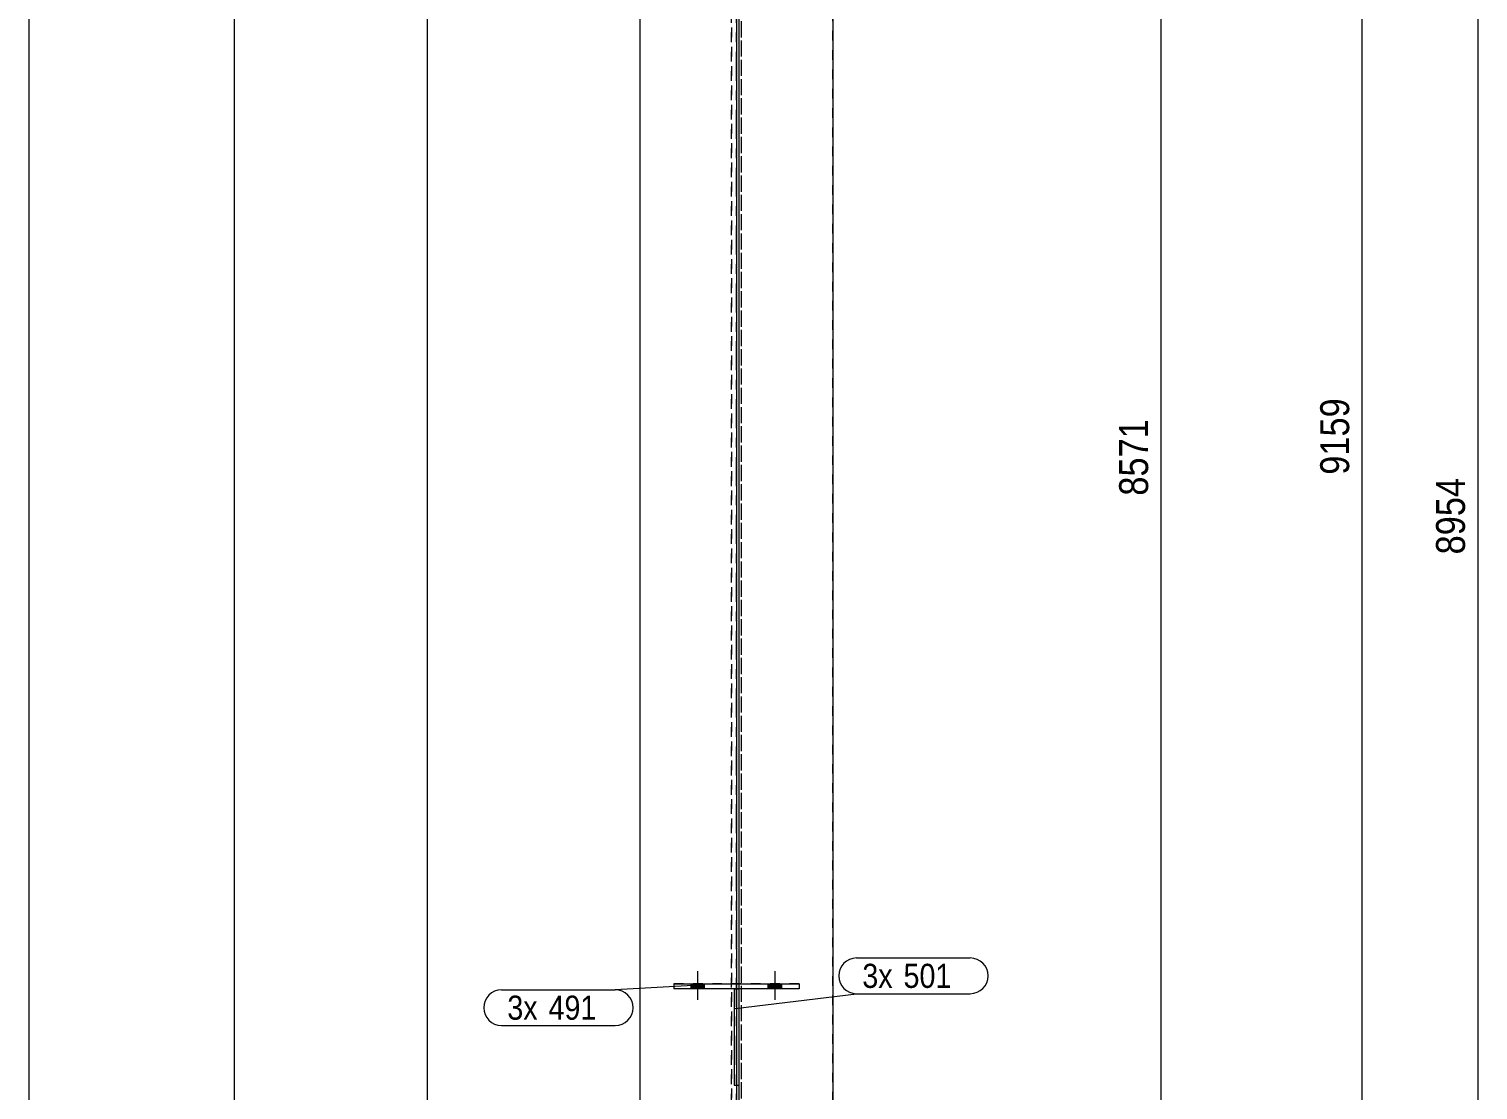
# Model space of a CAD drawing. Header units: millimetres. Extents: x 2 to 579, y 1 to 825.
# Drawn here: x 5 to 155.1, y 309.7 to 419.7 of the extents above; entities that cross this region are included whole.
import ezdxf

# ---------------------------------------------------------------- set-up
doc = ezdxf.new("R2010")
doc.units = ezdxf.units.MM
for name, pattern in [('XKITLINE00', [0]), ('XKITLINE01', [4, 1, -1, 1, -1]), ('XKITLINE03', [6, 3, -1, 1, -1])]:
    doc.linetypes.add(name, pattern=pattern)
for name, color, linetype, lineweight in [('Bolt', 3, 'Continuous', 0), ('Dimensions', 7, 'Continuous', 0), ('DrawingSheet', 5, 'Continuous', 0), ('Part', 2, 'Continuous', 0), ('PartMark', 7, 'Continuous', 0)]:
    doc.layers.add(name, color=color, linetype=linetype, lineweight=lineweight)
doc.styles.add('ARIAL', font='ARIAL.TTF')

# ---------------------------------------------------------------- blocks, each defined once
blk = doc.blocks.new('*A51')
at = {"layer": 'Bolt'}
for points in [[(75, 320.65), (75, 320.15), (73.6, 320.15), (73.6, 320.65)], [(75, 320.65), (75, 320.15), (73.6, 320.15), (73.6, 320.65)], [(83, 320.65), (83, 320.15), (81.6, 320.15), (81.6, 320.65)], [(83, 320.65), (83, 320.15), (81.6, 320.15), (81.6, 320.65)]]:
    blk.add_hatch(color=3, dxfattribs=at).paths.add_polyline_path(points, flags=17)
at = {"layer": 'Bolt', "color": 3, "linetype": 'XKITLINE00', "lineweight": 0}
for p, q in [((74.3, 318.99), (74.3, 321.99)), ((74.3, 318.99), (74.3, 321.99)), ((82.3, 318.99), (82.3, 321.99)), ((82.3, 318.99), (82.3, 321.99)), ((73.6, 320.15), (73.6, 320.65)), ((73.6, 320.15), (73.6, 320.65)), ((75, 320.15), (75, 320.65)), ((75, 320.15), (75, 320.65)), ((81.6, 320.15), (81.6, 320.65)), ((81.6, 320.15), (81.6, 320.65)), ((83, 320.15), (83, 320.65)), ((83, 320.15), (83, 320.65))]:
    blk.add_line(p, q, dxfattribs=at)
blk = doc.blocks.new('*A62')
at = {"layer": 'Part', "color": 2, "linetype": 'XKITLINE00', "lineweight": 0}
for p, q in [((68.3, 667.57), (68.3, 150.27)), ((88.3, 667.57), (88.3, 150.27))]:
    blk.add_line(p, q, dxfattribs=at)
at = {"layer": 'Part', "color": 7, "linetype": 'XKITLINE01', "lineweight": 0}
for p, q in [((77.8, 150.27), (77.8, 666.46)), ((78.8, 666.46), (78.8, 150.27))]:
    blk.add_line(p, q, dxfattribs=at)
at = {"layer": 'Part', "color": 7, "linetype": 'XKITLINE03', "lineweight": 0}
blk.add_line((78.3, 150.27), (78.3, 660.1), dxfattribs=at)
blk = doc.blocks.new('*A63')
at = {"layer": 'Part', "color": 2, "linetype": 'XKITLINE00', "lineweight": 0}
for p, q in [((78.05, 320.15), (78.05, 310.15)), ((78.55, 320.15), (78.55, 310.15)), ((78.05, 310.15), (78.55, 310.15))]:
    blk.add_line(p, q, dxfattribs=at)
at = {"layer": 'Part', "color": 7, "linetype": 'XKITLINE01', "lineweight": 0}
blk.add_line((78.05, 320.15), (78.55, 320.15), dxfattribs=at)
blk.add_line((78.05, 320.15), (78.55, 320.15), dxfattribs=at)
blk = doc.blocks.new('*A64')
at = {"layer": 'Part', "color": 2, "linetype": 'XKITLINE00', "lineweight": 0}
for p, q in [((71.8, 320.65), (71.8, 320.65)), ((71.8, 320.65), (84.8, 320.65)), ((71.8, 320.65), (71.8, 320.15)), ((84.8, 320.15), (71.8, 320.15)), ((84.8, 320.65), (84.8, 320.65)), ((84.8, 320.65), (84.8, 320.15))]:
    blk.add_line(p, q, dxfattribs=at)
at = {"layer": 'Part', "color": 7, "linetype": 'XKITLINE01', "lineweight": 0}
for p, q in [((84.8, 320.65), (71.8, 320.65)), ((84.8, 320.15), (71.8, 320.15))]:
    blk.add_line(p, q, dxfattribs=at)
blk = doc.blocks.new('*A75')
at = {"layer": 'Part', "color": 7, "linetype": 'XKITLINE01', "lineweight": 0}
for p, q in [((77.8, 631.8), (77.8, 232.63)), ((78.8, 631.78), (78.8, 232.63)), ((68.3, 603.98), (68.3, 232.45)), ((88.3, 232.45), (88.3, 603.98))]:
    blk.add_line(p, q, dxfattribs=at)
blk = doc.blocks.new('*A121')
at = {"layer": 'DrawingSheet', "color": 5, "linetype": 'XKITLINE00', "lineweight": 0}
blk.add_line((5, 825), (5, 5), dxfattribs=at)
blk = doc.blocks.new('*A129')
at = {"layer": 'Dimensions', "color": 7, "linetype": 'XKITLINE00', "lineweight": 0}
blk.add_line((143.13, 94.93), (143.13, 660.85), dxfattribs=at)
at = {"layer": 'Dimensions', "color": 3, "style": 'ARIAL', "width": 0.85}
blk.add_text('9159', height=3, rotation=90.0002, dxfattribs=at).set_placement((141.78, 373.44))
blk = doc.blocks.new('*A146')
at = {"layer": 'Dimensions', "color": 7, "linetype": 'XKITLINE00', "lineweight": 0}
blk.add_line((155.13, 96.93), (155.13, 642.33), dxfattribs=at)
at = {"layer": 'Dimensions', "color": 3, "style": 'ARIAL', "width": 0.85}
blk.add_text('8954', height=3, rotation=90.0002, dxfattribs=at).set_placement((153.78, 365.18))
blk = doc.blocks.new('*A204')
at = {"layer": 'Dimensions', "color": 7, "linetype": 'XKITLINE00', "lineweight": 0}
blk.add_line((26.3, 283.51), (26.3, 667.57), dxfattribs=at)
blk = doc.blocks.new('*A205')
at = {"layer": 'Dimensions', "color": 7, "linetype": 'XKITLINE00', "lineweight": 0}
blk.add_line((122.3, 122.17), (122.3, 629.27), dxfattribs=at)
at = {"layer": 'Dimensions', "color": 3, "style": 'ARIAL', "width": 0.85}
blk.add_text('8571', height=3, rotation=90.0002, dxfattribs=at).set_placement((120.95, 371.27))
blk = doc.blocks.new('*A206')
at = {"layer": 'Dimensions', "color": 7, "linetype": 'XKITLINE00', "lineweight": 0}
blk.add_line((46.3, 278.28), (46.3, 667.57), dxfattribs=at)
blk = doc.blocks.new('*A207')
at = {"layer": 'Dimensions', "color": 7, "linetype": 'XKITLINE00', "lineweight": 0}
for p, q in [((78.3, 549.15), (78.3, 175.77)), ((78.55, 549.15), (78.55, 175.77))]:
    blk.add_line(p, q, dxfattribs=at)
blk = doc.blocks.new('*A208')
at = {"layer": 'Dimensions', "color": 7, "linetype": 'XKITLINE00', "lineweight": 0}
for p, q in [((78.3, 419.15), (78.3, 187.77)), ((78.55, 419.15), (78.55, 187.77)), ((79.15, 191.02), (77.46, 189.33)), ((79.4, 191.02), (77.71, 189.33)), ((78.3, 190.17), (78.55, 190.17))]:
    blk.add_line(p, q, dxfattribs=at)
at = {"layer": 'Dimensions', "color": 3}
for p in [(78.3, 190.17), (78.55, 190.17)]:
    blk.add_point(p, dxfattribs=at)
at = {"layer": 'Dimensions', "color": 3, "style": 'ARIAL', "width": 0.85}
blk.add_text('3', height=3, dxfattribs=at).set_placement((77.32, 191.52))
blk = doc.blocks.new('*A216')
at = {"layer": 'PartMark', "color": 7, "linetype": 'XKITLINE00', "lineweight": 0}
for p, q in [((53.96, 320.04), (65.74, 320.04)), ((74.43, 320.52), (65.74, 320.04)), ((53.96, 316.34), (65.74, 316.34))]:
    blk.add_line(p, q, dxfattribs=at)
for centre, start, end in [((53.96, 318.19), 90, 270), ((65.74, 318.19), 270, 90)]:
    blk.add_arc(centre, 1.85, start, end, dxfattribs=at)
at = {"layer": 'PartMark', "color": 3, "style": 'ARIAL', "width": 0.85}
for s, p in [('3x', (54.56, 316.94)), ('491', (58.83, 316.94))]:
    blk.add_text(s, height=2.5, dxfattribs=at).set_placement(p)
blk = doc.blocks.new('*A217')
at = {"layer": 'PartMark', "color": 7, "linetype": 'XKITLINE00', "lineweight": 0}
for p, q in [((90.74, 323.34), (102.53, 323.34)), ((78.18, 318.12), (90.74, 319.64)), ((90.74, 319.64), (102.53, 319.64))]:
    blk.add_line(p, q, dxfattribs=at)
for centre, start, end in [((90.74, 321.49), 90, 270), ((102.53, 321.49), 270, 90)]:
    blk.add_arc(centre, 1.85, start, end, dxfattribs=at)
at = {"layer": 'PartMark', "color": 3, "style": 'ARIAL', "width": 0.85}
for s, p in [('3x', (91.34, 320.24)), ('501', (95.61, 320.24))]:
    blk.add_text(s, height=2.5, dxfattribs=at).set_placement(p)

msp = doc.modelspace()

# ---------------------------------------------------------------- block references
at = {"lineweight": 0}
for name in ['*A121', '*A204', '*A206', '*A129', '*A146', '*A205', '*A75', '*A207', '*A208', '*A217', '*A51', '*A216', '*A64', '*A63']:
    msp.add_blockref(name, (0, 0), dxfattribs=at)
at = {"layer": 'Part', "lineweight": 0}
msp.add_blockref('*A62', (0, 0), dxfattribs=at)

doc.saveas('drawing.dxf')
